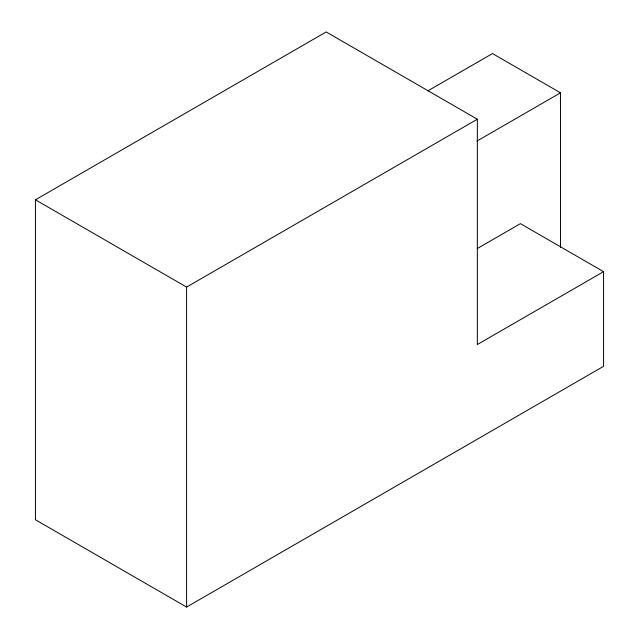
<?xml version="1.0" encoding="UTF-8"?>
<svg xmlns="http://www.w3.org/2000/svg" width="639" height="639" viewBox="0 0 639 639"><rect width="100%" height="100%" fill="white"/><g stroke="black" fill="none" stroke-linecap="round" stroke-linejoin="round"><path stroke-width="0.96" d="M35.433 199.815L326.186 31.95L477.349 119.229L477.349 344.533L603.567 271.663L603.567 366.315L186.596 607.05L35.433 519.771L35.433 199.815L186.596 287.087L477.349 119.229M427.866 90.874L492.493 53.556L560.507 92.823L560.507 247.309M476.918 141.083L560.507 92.823M477.189 248.611L520.418 223.65L603.567 271.663M186.596 287.087L186.596 607.05"/></g></svg>
